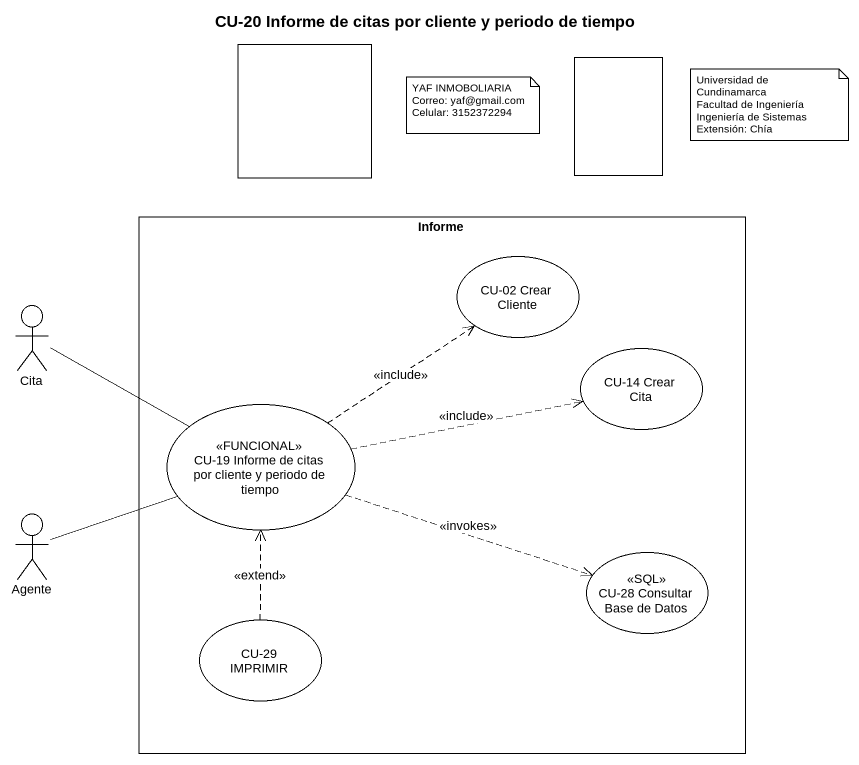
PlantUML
@startuml
title CU-20 Informe de citas por cliente y periodo de tiempo
rectangle " " as rectangle1
rectangle " " as rectangle2
rectangle Informe {
  usecase "CU-02 Crear Cliente" as CU_02_Crear_Cliente
  usecase "CU-14 Crear Cita" as CU_14_Crear_Cita
  usecase "CU-19 Informe de citas por cliente y periodo de tiempo" as CU_19_Informe_de_citas_por <<FUNCIONAL>>
  usecase "CU-28 Consultar Base de Datos" as CU_28_Consultar_Base_de <<SQL>>
  usecase "CU-29 IMPRIMIR" as CU_29_IMPRIMIR
}
actor Cita
actor Agente
Cita -right- CU_19_Informe_de_citas_por
CU_19_Informe_de_citas_por .up.> CU_02_Crear_Cliente : <<include>>
CU_19_Informe_de_citas_por .right.> CU_14_Crear_Cita : <<include>>
CU_19_Informe_de_citas_por .right.> CU_28_Consultar_Base_de : <<invokes>>
Agente -right- CU_19_Informe_de_citas_por
CU_29_IMPRIMIR .up.> CU_19_Informe_de_citas_por : <<extend>>
note as N1
  YAF INMOBOLIARIA
  Correo: yaf@gmail.com
  Celular: 3152372294
end note
note as N2
  Universidad de Cundinamarca
  Facultad de Ingeniería
  Ingeniería de Sistemas
  Extensión: Chía
end note
@enduml
